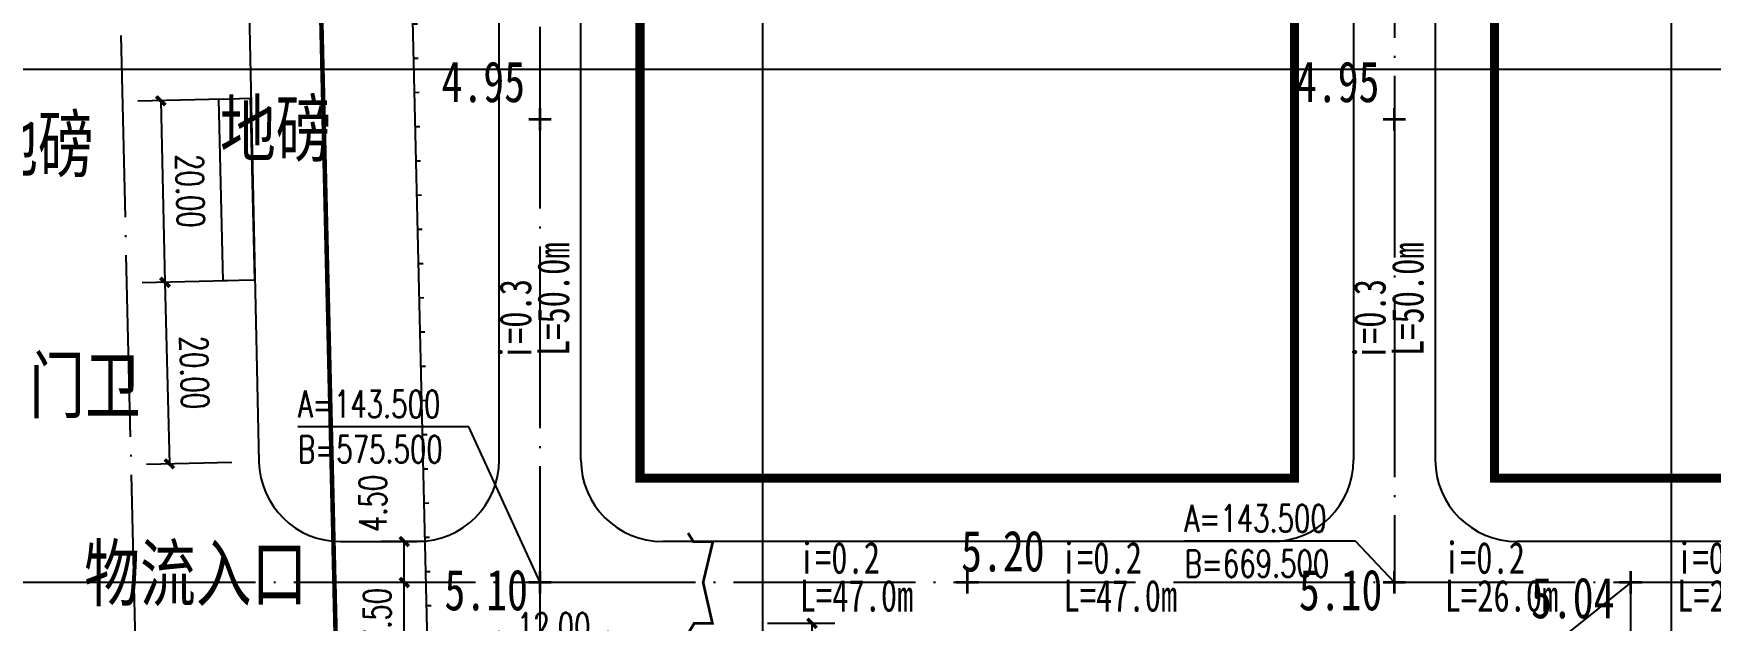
# Model space of a CAD drawing. Extents: x -170 to 1091, y -90 to 504.
# Drawn here: x 519.8 to 704.3, y 139.3 to 204 of the extents above; entities that cross this region are included whole.
import ezdxf

# ---------------------------------------------------------------- set-up
doc = ezdxf.new("R2010")
doc.units = 0
doc.header["$LTSCALE"] = 1000
doc.linetypes.add('DASH', pattern=[0.35, 0.25, -0.1])
doc.linetypes.add('DOTE', pattern=[2.42, 2, -0.2, 0.02, -0.2])
doc.layers.get('0').update_dxf_attribs({"linetype": 'CONTINUOUS'})
doc.layers.get('Defpoints').update_dxf_attribs({"linetype": 'CONTINUOUS'})
for name, color, linetype in [('DIM_COOR', 3, 'CONTINUOUS'), ('DIM_SYMB', 3, 'CONTINUOUS'), ('DOTE', 1, 'DOTE'), ('PUB_DIM', 3, 'CONTINUOUS'), ('PUB_TEXT', 7, 'CONTINUOUS'), ('road', 2, 'CONTINUOUS'), ('方格网', 6, 'CONTINUOUS'), ('选址蓝线', 5, 'CONTINUOUS'), ('道路HK', 1, 'CONTINUOUS')]:
    doc.layers.add(name, color=color, linetype=linetype)
doc.styles.add('_TCH_DIM', font='SIMPLEX', dxfattribs={"bigfont": 'GBCBIG'})
doc.styles.add('DIM_FONT', font='SIMPLEX', dxfattribs={"width": 0.7, "bigfont": 'GBCBIG'})
doc.styles.get("Standard").update_dxf_attribs({"font": '', "width": 0.75})
doc.styles.get('STANDARD').set_extended_font_data('SimSun')
doc.dimstyles.new('DIMN1', dxfattribs={"dimscale": 0.01, "dimtxt": 300, "dimasz": 100, "dimexe": 250, "dimexo": 300, "dimgap": 150, "dimtad": 1, "dimtxsty": 'DIM_FONT', "dimblk": 'ARCHTICK', "dimcen": 2.5, "dimclrt": 7, "dimazin": 2, "dimtfac": 1, "dimtdec": 0, "dimtix": 1, "dimtmove": 2, "dimatfit": 3, "dimldrblk": 'ARCHTICK'})

# ---------------------------------------------------------------- blocks, each defined once
blk = doc.blocks.new('_ArchTick')
at = {"color": 0, "linetype": 'ByBlock', "const_width": 0.4}
blk.add_lwpolyline([(-0.5, -0.5), (0.5, 0.5)], dxfattribs=at)
blk = doc.blocks.new('*D70')
at = {"layer": 'Defpoints', "color": 0, "linetype": 'Continuous', "transparency": 16777216}
for p in [(543.63, 196.79), (534.24, 176.56), (544.1, 176.8)]:
    blk.add_point(p, dxfattribs=at)
at = {"layer": 'PUB_DIM', "color": 0, "linetype": 'Continuous', "lineweight": -2, "transparency": 16777216}
for p, q in [((540.63, 196.72), (531.27, 196.5)), ((533.77, 196.56), (534.24, 176.56)), ((541.1, 176.73), (531.74, 176.5))]:
    blk.add_line(p, q, dxfattribs=at)
for p, rotation in [((533.77, 196.56), 91.35613667945744), ((534.24, 176.56), 271.3561366794575)]:
    blk.add_blockref('_ArchTick', p, dxfattribs=dict(at, rotation=rotation))
at = {"layer": 'PUB_DIM', "color": 7, "linetype": 'Continuous', "transparency": 16777216, "insert": (537.01, 186.63), "char_height": 3, "attachment_point": 5, "rotation": 271.3561, "style": 'DIM_FONT'}
blk.add_mtext('\\A1;20.00', dxfattribs=at)
blk = doc.blocks.new('*D71')
at = {"layer": 'Defpoints', "color": 0, "linetype": 'Continuous', "transparency": 16777216}
for p in [(544.1, 176.8), (534.72, 156.57), (544.58, 156.8)]:
    blk.add_point(p, dxfattribs=at)
at = {"layer": 'PUB_DIM', "color": 0, "linetype": 'Continuous', "lineweight": -2, "transparency": 16777216}
for p, q in [((541.1, 176.73), (531.74, 176.5)), ((534.24, 176.56), (534.72, 156.57)), ((541.58, 156.73), (532.22, 156.51))]:
    blk.add_line(p, q, dxfattribs=at)
for p, rotation in [((534.24, 176.56), 91.35613667945749), ((534.72, 156.57), 271.3561366794575)]:
    blk.add_blockref('_ArchTick', p, dxfattribs=dict(at, rotation=rotation))
at = {"layer": 'PUB_DIM', "color": 7, "linetype": 'Continuous', "transparency": 16777216, "insert": (537.48, 166.64), "char_height": 3, "attachment_point": 5, "rotation": 271.3561, "style": 'DIM_FONT'}
blk.add_mtext('\\A1;20.00', dxfattribs=at)
blk = doc.blocks.new('*D72')
at = {"layer": 'Defpoints', "color": 0, "linetype": 'Continuous', "transparency": 16777216}
for p in [(597.51, 139), (605.43, 139), (597.51, 127)]:
    blk.add_point(p, dxfattribs=at)
at = {"layer": 'PUB_DIM', "color": 0, "linetype": 'Continuous', "lineweight": -2, "transparency": 16777216}
for p, q in [((600.51, 139), (607.93, 139)), ((605.43, 127), (605.43, 139)), ((600.51, 127), (607.93, 127))]:
    blk.add_line(p, q, dxfattribs=at)
for p, rotation in [((605.43, 139), 90), ((605.43, 127), 270)]:
    blk.add_blockref('_ArchTick', p, dxfattribs=dict(at, rotation=rotation))
at = {"layer": 'PUB_DIM', "color": 7, "linetype": 'Continuous', "transparency": 16777216, "insert": (602.43, 133), "char_height": 3, "attachment_point": 5, "rotation": 90, "style": 'DIM_FONT'}
blk.add_mtext('\\A1;12.00', dxfattribs=at)
blk = doc.blocks.new('*D73')
at = {"layer": 'Defpoints', "color": 0, "linetype": 'Continuous', "transparency": 16777216}
for p in [(583, 135.66), (571, 128.11), (583, 128.11)]:
    blk.add_point(p, dxfattribs=at)
at = {"layer": 'PUB_DIM', "color": 0, "linetype": 'Continuous', "lineweight": -2, "transparency": 16777216}
for p, q in [((571, 131.11), (571, 138.16)), ((583, 131.11), (583, 138.16)), ((571, 135.66), (583, 135.66))]:
    blk.add_line(p, q, dxfattribs=at)
at = {"layer": 'PUB_DIM', "color": 0, "linetype": 'Continuous', "lineweight": -2, "transparency": 16777216, "rotation": 180}
blk.add_blockref('_ArchTick', (571, 135.66), dxfattribs=at)
at = {"layer": 'PUB_DIM', "color": 0, "linetype": 'Continuous', "lineweight": -2, "transparency": 16777216}
blk.add_blockref('_ArchTick', (583, 135.66), dxfattribs=at)
at = {"layer": 'PUB_DIM', "color": 7, "linetype": 'Continuous', "transparency": 16777216, "insert": (577, 138.66), "char_height": 3, "attachment_point": 5, "style": 'DIM_FONT'}
blk.add_mtext('\\A1;12.00', dxfattribs=at)
blk = doc.blocks.new('*D90')
at = {"layer": 'Defpoints', "color": 0, "linetype": 'Continuous', "transparency": 16777216}
for p in [(560.57, 143.5), (566, 143.5), (566, 136)]:
    blk.add_point(p, dxfattribs=at)
at = {"layer": 'PUB_DIM', "color": 0, "linetype": 'Continuous', "lineweight": -2, "transparency": 16777216}
for p, q in [((560.57, 143.5), (560.57, 144.5)), ((563, 143.5), (558.07, 143.5)), ((560.57, 136), (560.57, 143.5)), ((563, 136), (558.07, 136)), ((560.57, 136), (560.57, 135))]:
    blk.add_line(p, q, dxfattribs=at)
for p, rotation in [((560.57, 143.5), 270), ((560.57, 136), 90)]:
    blk.add_blockref('_ArchTick', p, dxfattribs=dict(at, rotation=rotation))
at = {"layer": 'PUB_DIM', "color": 7, "linetype": 'Continuous', "transparency": 16777216, "insert": (557.57, 139.75), "char_height": 3, "attachment_point": 5, "rotation": 90, "style": 'DIM_FONT'}
blk.add_mtext('\\A1;7.50', dxfattribs=at)
blk = doc.blocks.new('*D91')
at = {"layer": 'Defpoints', "color": 0, "linetype": 'Continuous', "transparency": 16777216}
for p in [(560.57, 148), (566, 148), (566, 143.5)]:
    blk.add_point(p, dxfattribs=at)
at = {"layer": 'PUB_DIM', "color": 0, "linetype": 'Continuous', "lineweight": -2, "transparency": 16777216}
for p, q in [((563, 148), (558.07, 148)), ((560.57, 143.5), (560.57, 148)), ((563, 143.5), (558.07, 143.5))]:
    blk.add_line(p, q, dxfattribs=at)
for p, rotation in [((560.57, 148), 90), ((560.57, 143.5), 270)]:
    blk.add_blockref('_ArchTick', p, dxfattribs=dict(at, rotation=rotation))
at = {"layer": 'PUB_DIM', "color": 7, "linetype": 'Continuous', "transparency": 16777216, "insert": (557.12, 152.2), "char_height": 3, "attachment_point": 5, "rotation": 90, "style": 'DIM_FONT'}
blk.add_mtext('\\A1;4.50', dxfattribs=at)
blk = doc.blocks.new('$LinePat$围墙')
at = {"color": 0}
blk.add_line((600, 0), (600, -160), dxfattribs=at)
at = {"color": 0, "const_width": 40}
blk.add_lwpolyline([(0, 0), (1201, 0)], dxfattribs=at)

msp = doc.modelspace()

# ---------------------------------------------------------------- linework, layer by layer
at = {"linetype": 'Continuous'}
for p, q in [((543.62125, 196.79142), (540.12227, 196.70699)), ((540.12227, 196.70699), (540.60475, 176.71281)), ((543.62125, 196.79142), (544.10373, 176.79724)), ((544.10373, 176.79724), (540.60475, 176.71281))]:
    msp.add_line(p, q, dxfattribs=at)
at = {"linetype": 'DASH', "ltscale": 0.03, "const_width": 1, "flags": 128}
for points in [[(586.5, 330), (586.5, 155), (658.5, 155), (658.5, 330)], [(752.5, 330), (752.5, 155), (680.5, 155), (680.5, 330)]]:
    msp.add_lwpolyline(points, close=True, dxfattribs=at)
at = {"linetype": 'Continuous', "const_width": 0.3, "flags": 128}
for points in [[(575.5, 195.74591), (575.5, 193.25409)], [(669.5, 195.74591), (669.5, 193.25409)], [(574.25409, 194.5), (576.74591, 194.5)], [(668.25409, 194.5), (670.74591, 194.5)], [(591.7897, 148.93709), (592.37403, 148), (594.51656, 148), (593.44529, 143.5), (594.46786, 139), (592.47141, 139), (591.83839, 137.95606)], [(575.5, 144.74591), (575.5, 142.25409)], [(622.5, 144.74591), (622.5, 142.25409)], [(669.5, 144.74591), (669.5, 142.25409)], [(695.5, 144.74591), (695.5, 142.25409)], [(574.25409, 143.5), (576.74591, 143.5)], [(621.25409, 143.5), (623.74591, 143.5)], [(668.25409, 143.5), (670.74591, 143.5)], [(694.25409, 143.5), (696.74591, 143.5)]]:
    msp.add_lwpolyline(points, dxfattribs=at)
at = {"layer": 'DIM_COOR', "color": 3, "linetype": 'Continuous'}
for p, q in [((567.67737, 160.65231), (548.86737, 160.65231)), ((575.5, 143.5), (567.67737, 160.65231)), ((665.20919, 148.06094), (646.39919, 148.06094)), ((669.5, 143.5), (665.20919, 148.06094)), ((695.5, 143.5), (683.12665, 133.58173))]:
    msp.add_line(p, q, dxfattribs=at)
at = {"layer": 'DIM_SYMB', "linetype": 'Continuous'}
for points in [[(575.5, 166.42771, 0, 0, 0), (575.5, 177.49419, 0.8, 0, 0), (575.5, 180.49419, 0, 0, 0)], [(669.5, 166.42771, 0, 0, 0), (669.5, 177.49419, 0.8, 0, 0), (669.5, 180.49419, 0, 0, 0)], [(614.57795, 143.5, 0, 0, 0), (603.51148, 143.5, 0.8, 0, 0), (600.51148, 143.5, 0, 0, 0)], [(632.42489, 143.5, 0, 0, 0), (643.49137, 143.5, 0.8, 0, 0), (646.49137, 143.5, 0, 0, 0)], [(675.1348, 143.5, 0, 0, 0), (686.20128, 143.5, 0.8, 0, 0), (689.20128, 143.5, 0, 0, 0)], [(699.39318, 143.5, 0, 0, 0), (710.45965, 143.5, 0.8, 0, 0), (713.45965, 143.5, 0, 0, 0)]]:
    msp.add_lwpolyline(points, format="xyseb", dxfattribs=at)
at = {"layer": 'DOTE', "ltscale": 0.01}
for p, q in [((522.50041, 494.06478), (534.80468, -25.68454)), ((575.5, 39.5), (575.5, 344.5)), ((669.5, 344.5), (669.5, 143.5)), ((530.8769, 143.5), (-2.5, 143.5)), ((762, 143.5), (530.8769, 143.5)), ((695.5, 39.5), (695.5, 143.5))]:
    msp.add_line(p, q, dxfattribs=at)
at = {"layer": 'DOTE', "linetype": 'DOTE', "ltscale": 0.01, "const_width": 0.5, "flags": 128}
msp.add_lwpolyline([(779.8335, 9.79368), (777.91501, 437.27128), (546.09476, 435.40301), (556.20161, 0.56151)], close=True, dxfattribs=at)
at = {"layer": 'road', "linetype": 'Continuous'}
for p, q in [((580, 157), (580, 334)), ((571, 157), (571, 331)), ((665, 331), (665, 157)), ((674, 331), (674, 157)), ((553.57491, 148), (562, 148)), ((656, 148), (589, 148)), ((750, 148), (683, 148))]:
    msp.add_line(p, q, dxfattribs=at)
for centre, start, end in [((562, 157), 270, 0), ((589, 157), 180, 270), ((656, 157), 270, 0), ((683, 157), 180, 270), ((553.57491, 157), 181.2552455, 270)]:
    msp.add_arc(centre, 9, start, end, dxfattribs=at)
at = {"layer": '方格网', "color": 6, "linetype": 'Continuous'}
for p, q in [((600, -54.65023), (600, 494.06478)), ((700, -35.27667), (700, 494.06478)), ((850.549, 200), (-76.88164, 200))]:
    msp.add_line(p, q, dxfattribs=at)
at = {"layer": '选址蓝线', "color": 5, "linetype": 'Continuous', "flags": 128}
msp.add_lwpolyline([(556.34611, 425.50203), (777.97765, 427.3337), (779.81957, 34.87309), (565.71388, 25.99015)], close=True, dxfattribs=at)
at = {"layer": '道路HK', "color": 1, "linetype": 'Continuous', "ltscale": 300}
msp.add_line((540.76444, 330.80284), (544.57707, 156.80284), dxfattribs=at)

# ---------------------------------------------------------------- block references
at = {"linetype": 'Continuous', "xscale": 0.0031403267353883, "yscale": 0.003125, "zscale": 0.003125, "rotation": 91.343227247698}
for p in [(561.56025, 203.13221), (561.64862, 199.36323), (561.737, 195.59425), (561.82537, 191.82527), (561.91375, 188.05629), (562.00212, 184.28731), (562.0905, 180.51833), (562.17888, 176.74935), (562.26725, 172.98037), (562.35563, 169.21139), (562.444, 165.44241), (562.53238, 161.67343), (562.62075, 157.90445), (562.70913, 154.13547), (562.7975, 150.36649), (562.88588, 146.59751), (562.97425, 142.82853), (563.06263, 139.05955)]:
    msp.add_blockref('$LinePat$围墙', p, dxfattribs=at)

# ---------------------------------------------------------------- texts
at = {"layer": 'PUB_TEXT', "linetype": 'Continuous', "width": 0.75}
for s, height, p in [('4.95', 4.5, (564.66918, 196.40621)), ('4.95', 4.5, (658.66918, 196.40621)), ('地磅', 6, (540.29197, 190.49117)), ('地磅', 6, (514.12558, 188.78449)), ('门卫', 6, (519.29476, 162.23654)), ('物流入口', 6, (525.35352, 141.51953)), ('i=0.2', 3.5, (603.97643, 144.46305)), ('5.20', 4.5, (621.83104, 144.71343)), ('i=0.2', 3.5, (632.79604, 144.46305)), ('i=0.2', 3.5, (674.93488, 144.46305)), ('i=0.2', 3.5, (700.50668, 144.46305)), ('5.10', 4.5, (564.99061, 140.43098)), ('5.10', 4.5, (658.99061, 140.43098)), ('5.04', 4.5, (684.53063, 139.55624)), ('L=47.0m', 3.5, (604.07535, 140.29068)), ('L=47.0m', 3.5, (633.10313, 140.29068)), ('L=26.0m', 3.5, (675.0338, 140.29068)), ('L=21.0m', 3.5, (700.6056, 140.29068))]:
    msp.add_text(s, height=height, dxfattribs=at).set_placement(p)
for s, p in [('L=50.0m', (578.70932, 168.4518)), ('L=50.0m', (672.70932, 168.4518)), ('i=0.3', (574.53695, 167.99072)), ('i=0.3', (668.53695, 167.99072))]:
    msp.add_text(s, height=3.5, rotation=90, dxfattribs=at).set_placement(p)
at = {"layer": 'PUB_TEXT', "linetype": 'Continuous', "style": '_TCH_DIM', "width": 0.705882}
for s, p in [('A=143.500', (548.86737, 161.65331)), ('B=575.500', (548.86737, 156.67631)), ('A=143.500', (646.39919, 149.06194)), ('B=669.500', (646.39919, 144.08494))]:
    msp.add_text(s, height=2.975, dxfattribs=at).set_placement(p)

# ---------------------------------------------------------------- dimensions: what is measured, and where the dimension line sits
at = {"layer": 'PUB_DIM', "linetype": 'Continuous'}
for p1, p2, distance, picture, middle in [((543.63043, 196.79004), (544.10373, 176.79724), -9.86337, '*D70', (537.00563, 186.6312)), ((544.10373, 176.79724), (544.57707, 156.80284), -9.86337, '*D71', (537.47895, 166.63761)), ((566, 136), (566, 143.5), 5.42621, '*D90', (557.57379, 139.75)), ((571, 128.1067), (583, 128.1067), 7.55641, '*D73', (577, 138.66311)), ((597.51294, 127), (597.51294, 139), -7.91288, '*D72', (602.42581, 133))]:
    dim = msp.add_aligned_dim(p1=p1, p2=p2, distance=distance, dimstyle='DIMN1', dxfattribs=at)
    dim.commit()
    dim.dimension.update_dxf_attribs({"geometry": picture, "text_midpoint": middle})
dim = msp.add_linear_dim(base=(560.57379, 148), p1=(566, 143.5), p2=(566, 148), angle=90, dimstyle='DIMN1', dxfattribs=at)
dim.commit()
dim.dimension.update_dxf_attribs({"geometry": '*D91', "text_midpoint": (557.12379, 152.2), "dimtype": 129})

doc.saveas('drawing.dxf')
